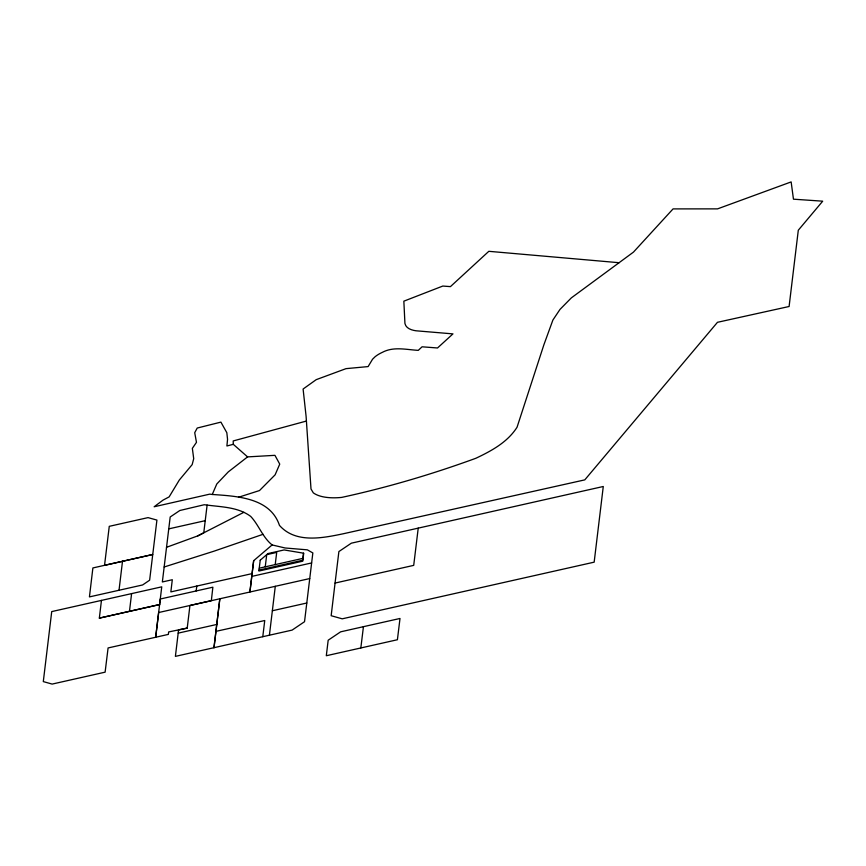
<?xml version="1.0" encoding="UTF-8"?>
<svg xmlns="http://www.w3.org/2000/svg" width="866" height="866" viewBox="0 0 866 866"><rect width="100%" height="100%" fill="white"/><g stroke="black" fill="none" stroke-linecap="round" stroke-linejoin="round"><path stroke-width="1.3" d="M272.13 544.941L253.662 560.703L252.093 573.617L170.851 591.9L172.302 579.733L162.353 581.963L170.191 516.991L179.825 510.507L204.235 504.737L207.115 505.084C221.902 507.043 238.226 507.097 250.707 516.407C258.934 525.175 262.593 537.342 272.13 544.941L285.087 547.983L307.343 549.845L312.843 552.93L304.529 621.712L292.113 630.102L175.397 656.374L178.569 629.896L187.218 628.099L189.935 605.496L211.336 600.679L212.874 587.202L160.275 599.012L155.674 637.257L108.088 647.952L105.111 672.168L52.144 684.086L43.3 681.596L51.722 611.591L161.747 586.834L159.625 604.544L99.341 618.129L101.452 600.409M196.192 590.969L196.777 586.065M207.115 505.084L203.759 532.839L197.805 535.87L166.499 547.312M119.021 590.244L122.507 561.287L152.741 554.5L104.537 565.346L109.268 526.333L148.054 517.619L156.919 520.087L149.634 580.198L142.63 584.951L89.436 596.901L92.889 567.944L122.507 561.287M187.218 628.099L168.643 631.942L168.361 634.388L155.674 637.257L158.64 612.533L219.834 598.774L213.989 647.681L219.834 598.774L309.736 578.564M252.093 573.617L249.906 592.008L253.662 560.703M269.413 635.2L275.291 586.314M335.066 583.056L331.158 615.715L342.222 618.822L594.163 562.164L603.277 486.497L351.347 543.177L338.887 551.555L335.066 583.056L413.71 565.368L418.224 528.13M129.467 611.353L131.6 593.621M265.245 566.829L266.717 554.651L276.698 552.4L275.215 564.589M303.511 553.179L302.645 560.27L259.021 570.077M262.777 636.705L264.747 620.521L215.926 631.357M360.83 647.963L363.439 626.681L400.005 618.476L397.407 639.736L326.309 655.735L328.182 640.212L340.63 631.834L363.439 626.681M247.589 456.891L233.29 444.323L226.892 445.979L227.552 439.343L226.827 432.697L220.906 422.121L197.221 428.042L194.72 432.708L196.474 442.331L192.349 448.35L193.713 458.677L192.165 464.62L179.338 480.002L169.141 496.878L163.035 500.126L154.148 506.772L209.756 494.14L212.257 494.464L216.792 483.986L228.299 471.883L247.589 456.891L274.933 455.332L279.74 464.122L275.107 474.839L259.497 490.557L238.475 497.268M197.805 535.87L243.855 512.315M263.048 534.311L213.999 551.177L164.15 566.992M306.423 421.049L233.203 440.946L233.29 444.323M259.248 568.183L302.873 558.375M251.79 576.399L311.619 562.943M99.341 618.129L159.625 604.544M178.201 633.133L216.749 624.462M168.762 528.866L205.188 520.683M272.357 610.757L306.791 603.017M619.093 262.712L488.825 251.313L450.439 286.624L442.807 286.051L403.848 301.173L404.931 323.462C405.938 328.42 411.545 330.163 415.94 330.78L452.95 333.886L437.514 347.98L422.078 346.801L418.278 350.362C406.316 349.691 393.575 346.313 382.339 352.354A20.21 8.855 -17.7 0 0 375.021 356.803L372.542 359.238L368.115 366.589L346.021 368.645L316.22 379.654L303.1 389.029L306.099 416.394L311.002 488.976L313.297 492.83A49.578 21.737 -17.7 0 0 341.648 497.409C387.167 487.536 432.058 474.265 475.835 458.287C491.466 450.905 507.508 442.255 517.045 427.241L543.891 344.776L552.898 320.03L560.021 309.379L571.322 297.893L633.468 252.114L673.066 208.901L717.557 208.868L791.145 181.914L793.462 199.18L822.7 201.183L798.3 230.226L789.099 306.499L717.47 322.304L584.788 479.872L343.596 533.694C322.607 538.078 295.577 543.664 279.458 525.381C270.203 497.528 236.624 496.196 212.257 494.464M260.222 560.194L258.902 571.04L302.743 561.19L303.706 553.212L284.124 549.942L267.984 553.569L260.222 560.194"/></g></svg>
